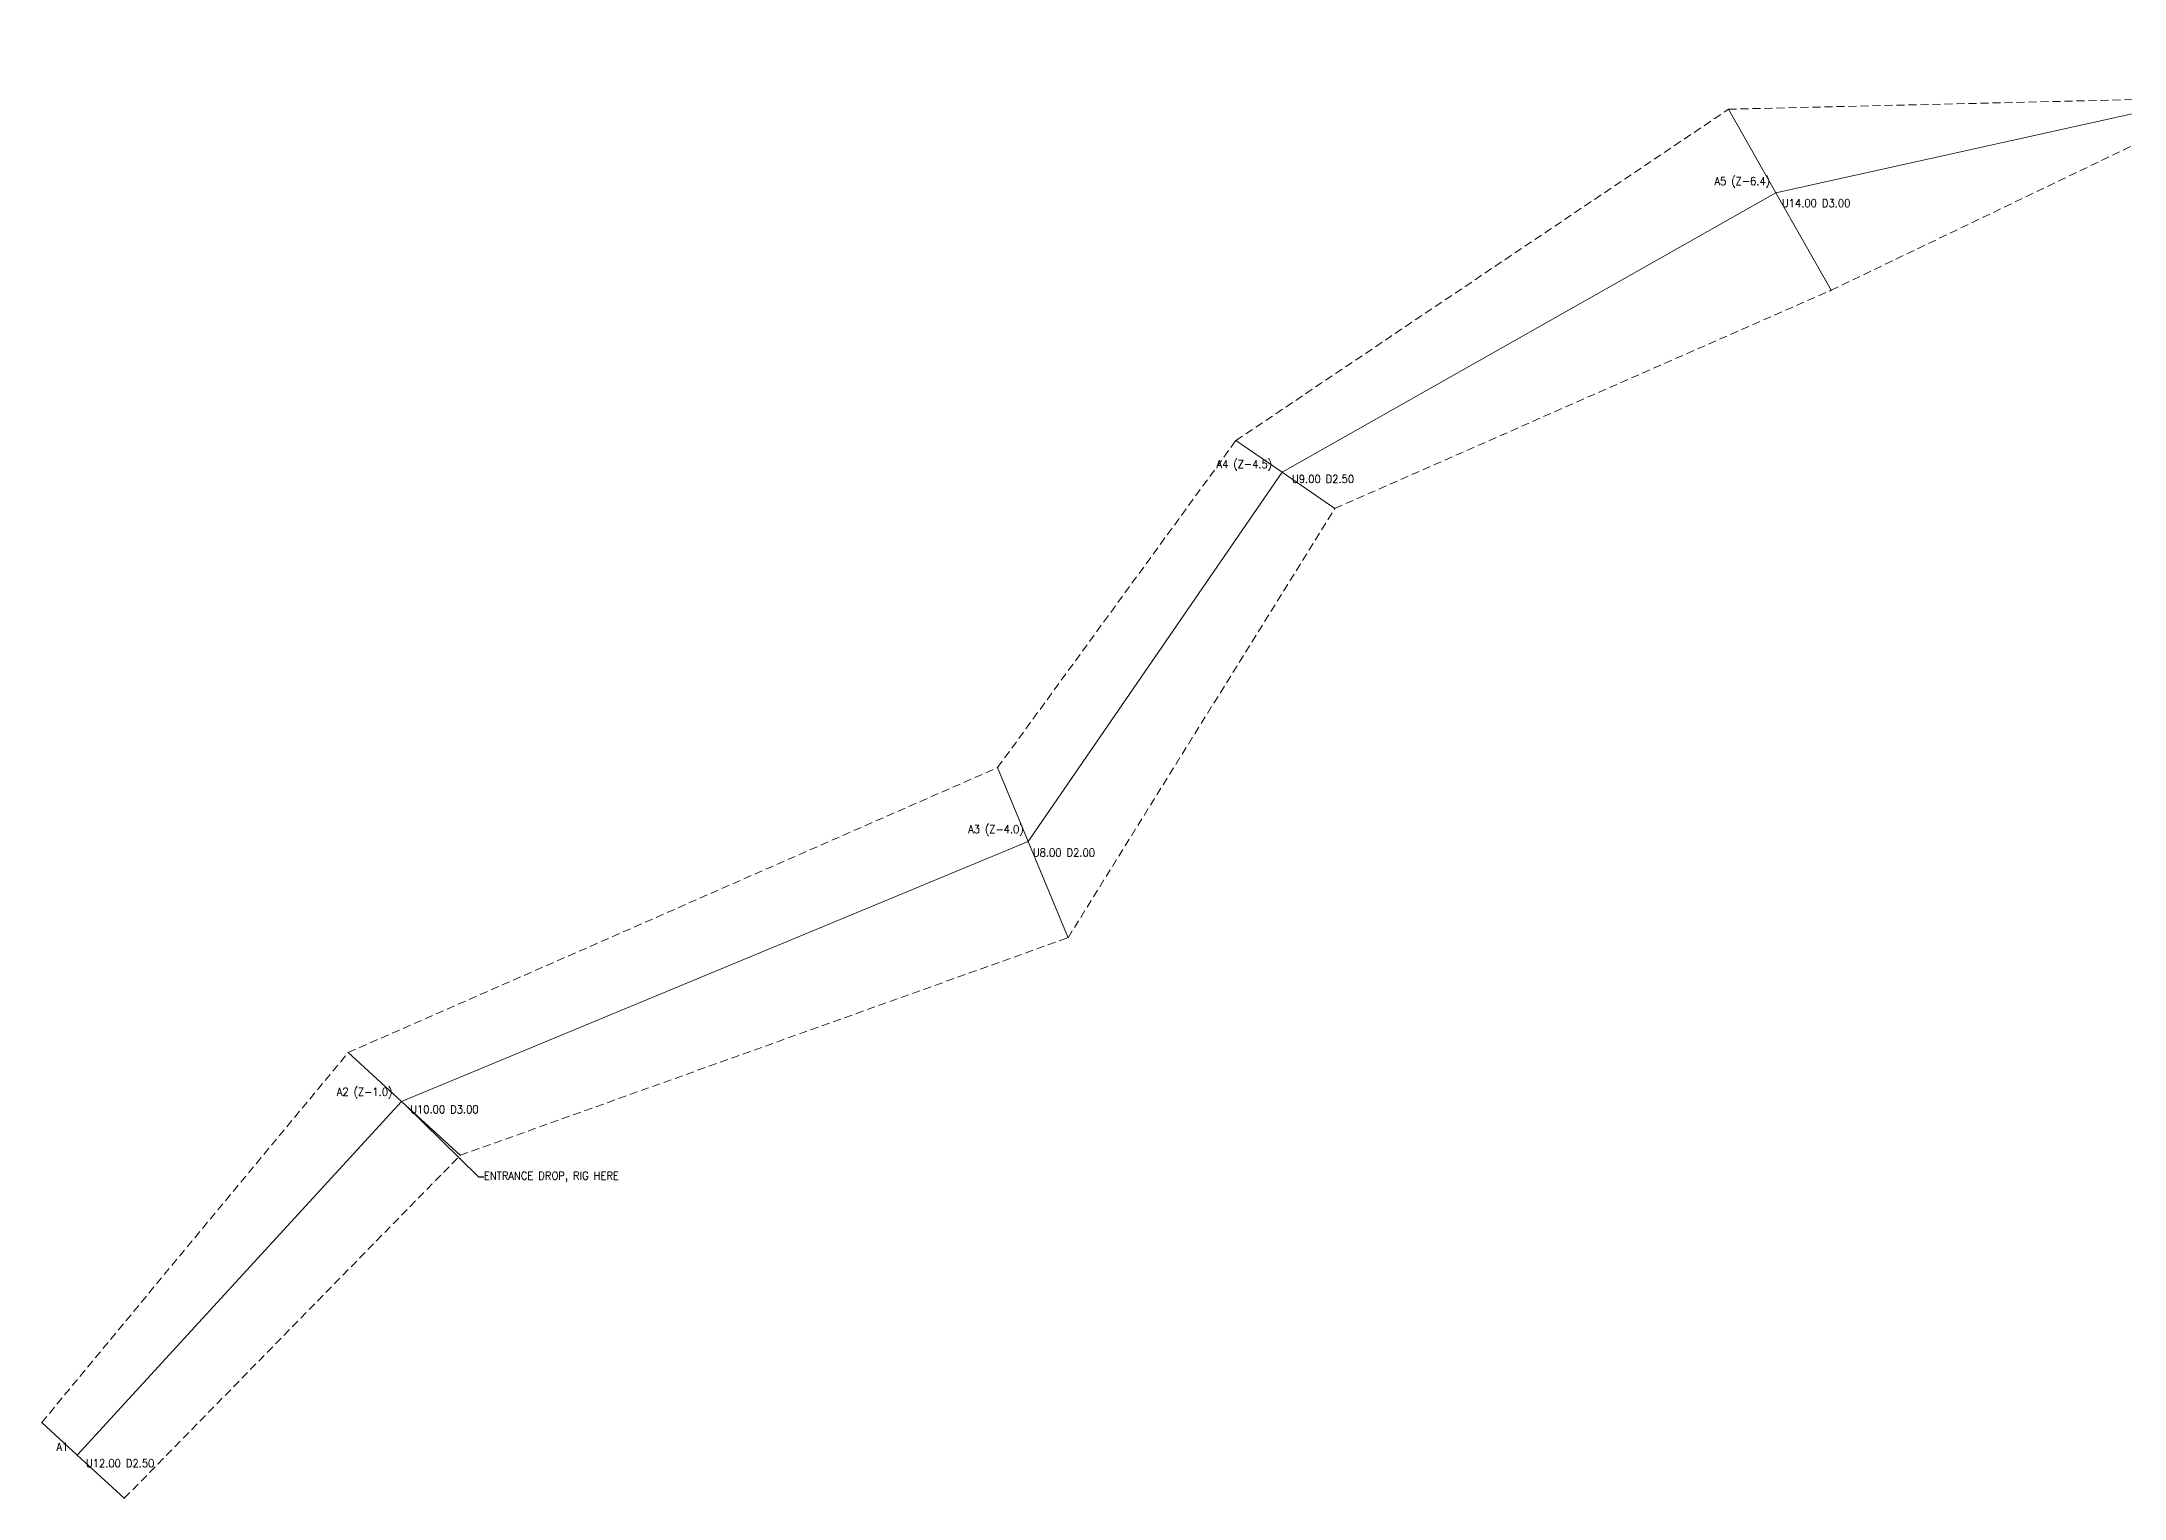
# Model space of a CAD drawing. Header units: feet. Extents: x -7 to 258, y -373 to 103.
# Drawn here: x -2.2 to 127.9, y -2.7 to 88.3 of the extents above; entities that cross this region are included whole.
import ezdxf

# ---------------------------------------------------------------- set-up
doc = ezdxf.new("R2010")
doc.units = ezdxf.units.FT
doc.header["$MEASUREMENT"] = 0
doc.linetypes.add('DASHED', pattern=[0.75, 0.5, -0.25])
for name, color, linetype, lineweight, true_color in [('CTRL-LRUD', 9, 'Continuous', 9, 0xffc0cb), ('CTRL-LRUD-WALL-LEFT', 8, 'DASHED', 0, 0x808080), ('CTRL-LRUD-WALL-RIGHT', 8, 'DASHED', 0, 0x808080), ('CTRL-SHOTS', 8, 'Continuous', 9, 0x808080), ('CTRL-STATION-LABELS', 1, 'Continuous', 0, 0xff0000), ('CTRL-STATIONS', 1, 'Continuous', 9, 0xff0000), ('NOTES-ANNOTATION', 7, 'Continuous', 18, 0xffffff)]:
    doc.layers.add(name, color=color, linetype=linetype, lineweight=lineweight, true_color=true_color)
doc.styles.get("Standard").update_dxf_attribs({"font": ''})
doc.styles.add('textstyle0', font='')
doc.styles.add('textstyle12', font='')
doc.styles.add('textstyle15', font='')
doc.styles.add('textstyle16', font='')
doc.styles.add('textstyle23', font='')
doc.styles.add('textstyle33', font='')
doc.styles.add('textstyle43', font='')
doc.styles.add('textstyle46', font='')
doc.styles.add('textstyle57', font='')
doc.styles.add('textstyle65', font='')
doc.styles.add('textstyle68', font='')
doc.styles.get('Standard').set_extended_font_data('txt')
doc.styles.get('textstyle0').set_extended_font_data('standard')
doc.styles.get('textstyle12').set_extended_font_data('standard')
doc.styles.get('textstyle15').set_extended_font_data('standard')
doc.styles.get('textstyle16').set_extended_font_data('standard')
doc.styles.get('textstyle23').set_extended_font_data('standard')
doc.styles.get('textstyle33').set_extended_font_data('standard')
doc.styles.get('textstyle43').set_extended_font_data('standard')
doc.styles.get('textstyle46').set_extended_font_data('standard')
doc.styles.get('textstyle57').set_extended_font_data('standard')
doc.styles.get('textstyle65').set_extended_font_data('standard')
doc.styles.get('textstyle68').set_extended_font_data('standard')
doc.dimstyles.get("Standard").update_dxf_attribs({"dimtxt": 0.083333, "dimasz": 0.083333, "dimexe": 0.041667, "dimexo": 0.020833, "dimgap": 0.020833, "dimtad": 1, "dimtxsty": 'Standard', "dimcen": 2.5, "dimadec": 0, "dimazin": 0, "dimtfac": 1, "dimtmove": 0, "dimatfit": 3, "dimfxl": 1, "dimarcsym": 0})

msp = doc.modelspace()

# ---------------------------------------------------------------- linework, layer by layer
at = {"layer": 'CTRL-LRUD'}
for p, q in [((106.14, 78.86), (103.18, 84.08)), ((106.14, 78.86), (109.58, 72.77)), ((75.28, 61.4), (72.4, 63.38)), ((75.28, 61.4), (78.58, 59.14)), ((59.42, 38.33), (57.51, 42.95)), ((59.42, 38.33), (61.91, 32.32)), ((20.26, 22.1), (16.94, 25.15)), ((20.26, 22.1), (23.94, 18.73)), ((0, 0), (-2.21, 2.03)), ((0, 0), (2.95, -2.7))]:
    msp.add_line(p, q, dxfattribs=at)
for p in [(103.18, 84.08), (109.58, 72.77), (72.4, 63.38), (78.58, 59.14), (57.51, 42.95), (61.91, 32.32), (16.94, 25.15), (23.94, 18.73), (-2.21, 2.03), (2.95, -2.7)]:
    msp.add_point(p, dxfattribs=at)
at = {"layer": 'CTRL-LRUD-WALL-LEFT'}
msp.add_lwpolyline([(-2.21, 2.03), (16.94, 25.15), (57.51, 42.95), (72.4, 63.38), (103.18, 84.08), (138.96, 84.93), (161.23, 79.66), (176.31, 68.43)], dxfattribs=at)
at = {"layer": 'CTRL-LRUD-WALL-RIGHT'}
msp.add_lwpolyline([(2.95, -2.7), (23.94, 18.73), (61.91, 32.32), (78.58, 59.14), (109.58, 72.77), (141.94, 88.3), (159.89, 76.42), (172.74, 64.25)], dxfattribs=at)
at = {"layer": 'CTRL-SHOTS'}
for p, q in [((106.14, 78.86), (140.29, 86.43)), ((75.28, 61.4), (106.14, 78.86)), ((59.42, 38.33), (75.28, 61.4)), ((20.26, 22.1), (59.42, 38.33)), ((0, 0), (20.26, 22.1))]:
    msp.add_line(p, q, dxfattribs=at)
at = {"layer": 'CTRL-STATIONS'}
for p in [(106.14, 78.86), (75.28, 61.4), (59.42, 38.33), (20.26, 22.1), (0, 0)]:
    msp.add_point(p, dxfattribs=at)

# ---------------------------------------------------------------- texts
at = {"layer": 'CTRL-STATION-LABELS', "char_height": 0.5, "width": 100}
for s, insert, attachment_point, style in [('A5 (Z-6.4)', (105.77, 79.51), 6, 'textstyle33'), ('U14.00 D3.00', (106.51, 78.21), 4, 'textstyle57'), ('A4 (Z-4.5)', (74.66, 61.83), 6, 'textstyle16'), ('U9.00 D2.50', (75.9, 60.98), 4, 'textstyle0'), ('A3 (Z-4.0)', (59.14, 39.02), 6, 'textstyle43'), ('U8.00 D2.00', (59.71, 37.64), 4, 'textstyle65'), ('A2 (Z-1.0)', (19.7, 22.61), 6, 'textstyle12'), ('U10.00 D3.00', (20.81, 21.6), 4, 'textstyle46'), ('A1', (-0.55, 0.51), 6, 'textstyle15'), ('U12.00 D2.50', (0.55, -0.51), 4, 'textstyle68')]:
    msp.add_mtext(s, dxfattribs=dict(at, insert=insert, attachment_point=attachment_point, style=style))
at = {"layer": 'NOTES-ANNOTATION', "insert": (25.42, 17.38), "char_height": 0.5, "width": 100, "attachment_point": 4, "style": 'textstyle23'}
msp.add_mtext('ENTRANCE DROP, RIG HERE', dxfattribs=at)

# ---------------------------------------------------------------- leaders
at = {"layer": 'NOTES-ANNOTATION'}
msp.add_leader([(20.48, 21.9), (25.08, 17.38), (25.42, 17.38)], dimstyle='Standard', override={"dimscale": 1}, dxfattribs=at)

doc.saveas('drawing.dxf')
